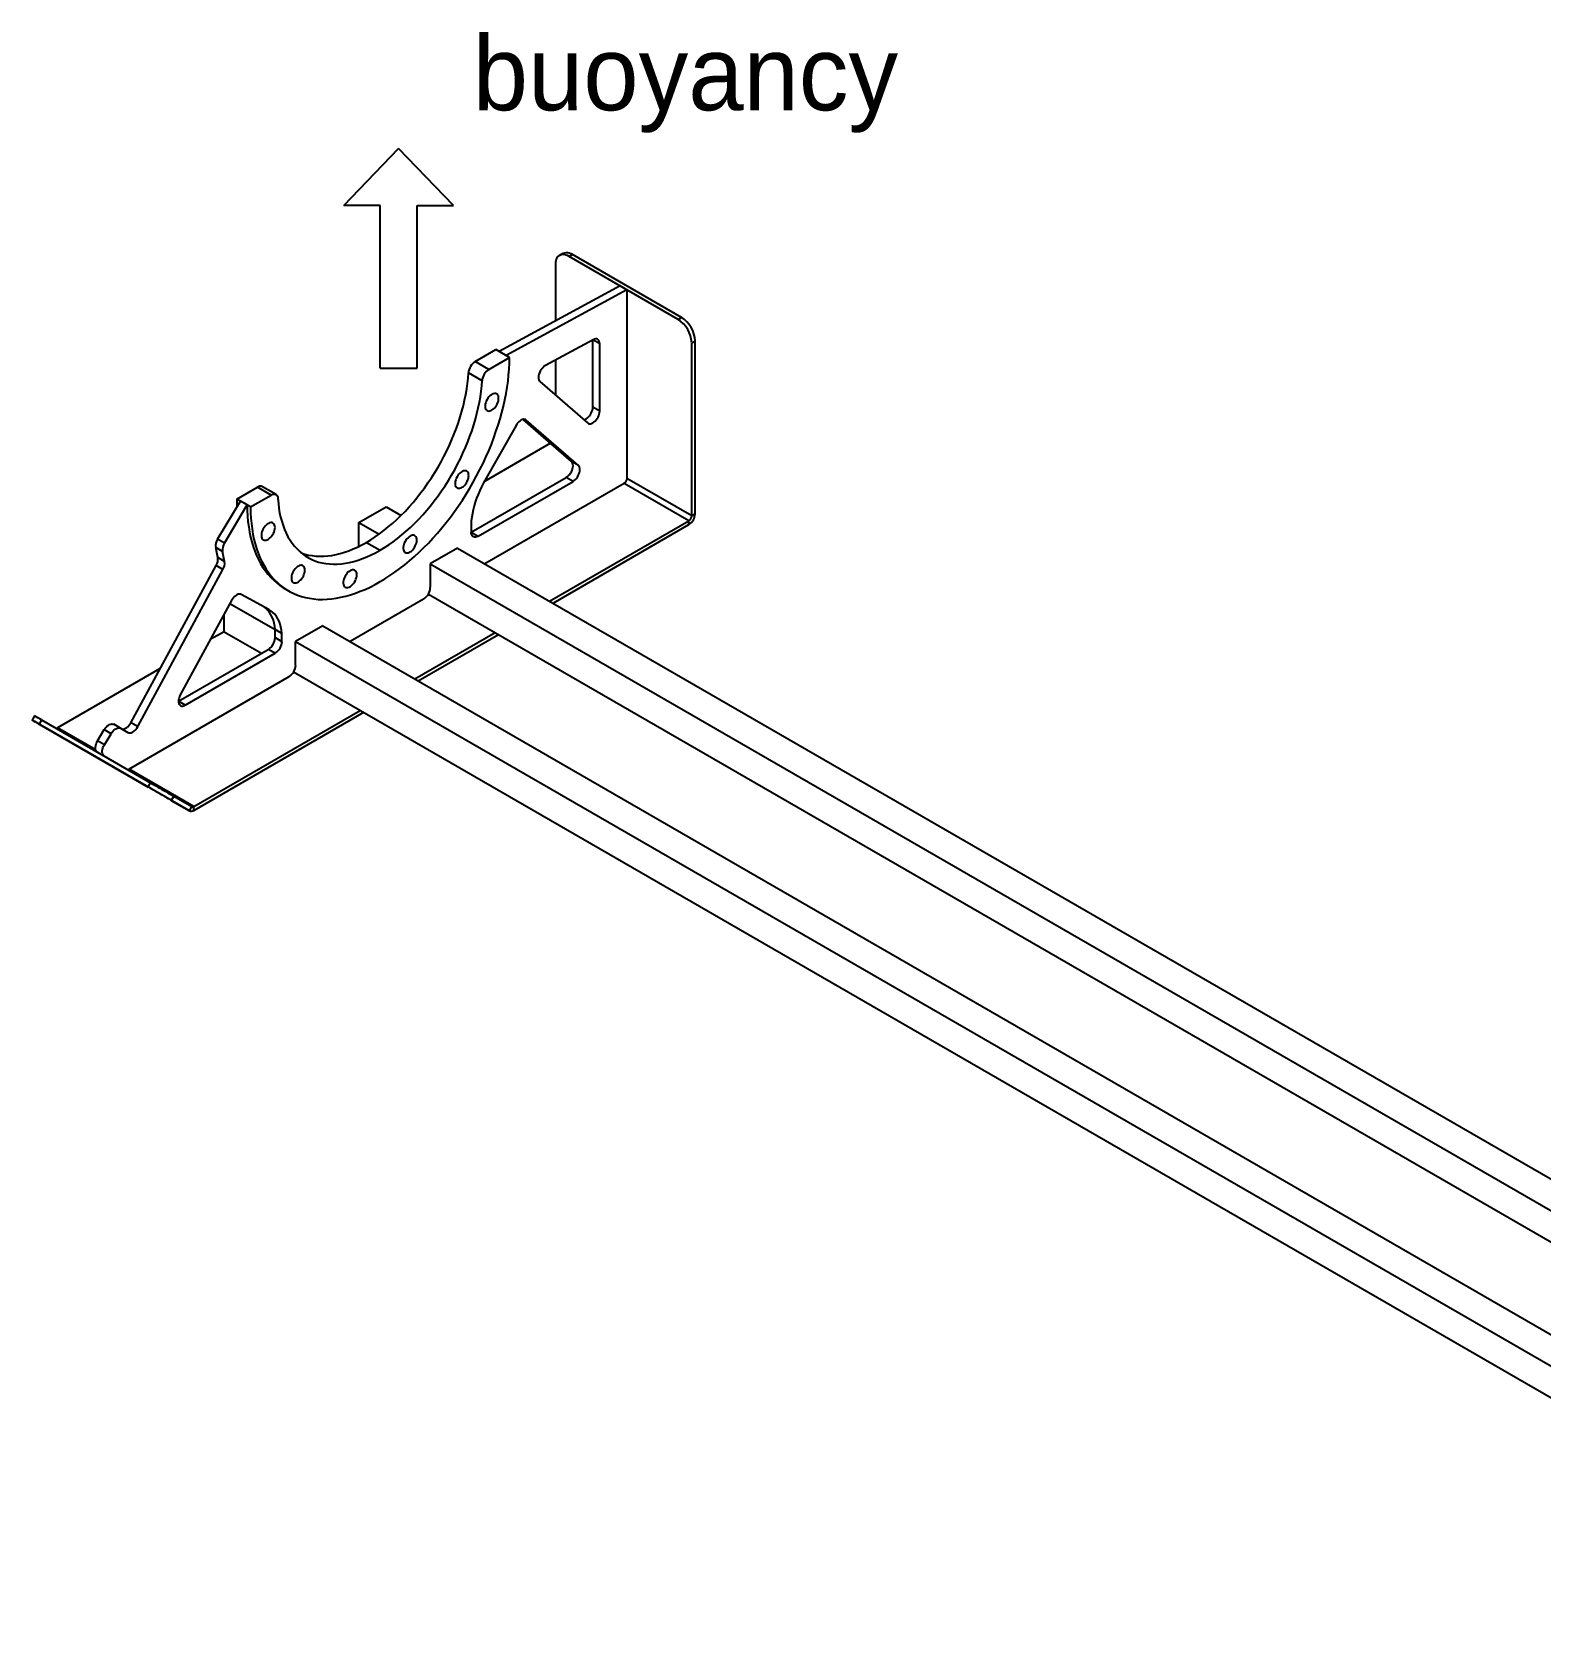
# Model space of a CAD drawing. Header units: inches. Extents: x 0.9 to 37.1, y -8.4 to 11.7.
# Drawn here: x 15.613 to 16.628, y -6.99 to -5.914 of the extents above; entities that cross this region are included whole.
import ezdxf

# ---------------------------------------------------------------- set-up
doc = ezdxf.new("R2010")
doc.units = ezdxf.units.IN
doc.header["$MEASUREMENT"] = 0

# ---------------------------------------------------------------- blocks, each defined once
blk = doc.blocks.new('arrow')
for p, q in [((-0.2219, -0.2307), (0, 0)), ((0.2219, -0.2307), (0, 0)), ((-0.075, -0.2307), (-0.2219, -0.2307)), ((-0.075, -0.8879), (-0.075, -0.2307)), ((0.075, -0.8879), (0.075, -0.2307)), ((0.075, -0.2307), (0.2219, -0.2307)), ((-0.075, -0.8879), (0.075, -0.8879))]:
    blk.add_line(p, q)

msp = doc.modelspace()

# ---------------------------------------------------------------- linework, layer by layer
at = {"color": 7, "linetype": 'Continuous', "lineweight": 25}
for p, q in [((15.9706, -6.0631), (15.9683, -6.0644)), ((15.9771, -6.0637), (15.9748, -6.065)), ((16.0481, -6.1074), (15.9748, -6.065)), ((16.0504, -6.1061), (15.9771, -6.0637)), ((15.9656, -6.0703), (15.9656, -6.1085)), ((16.0092, -6.0849), (15.9278, -6.1291)), ((16.0137, -6.0875), (15.9324, -6.1317)), ((16.0137, -6.0875), (16.0092, -6.0849)), ((16.0137, -6.0875), (16.0137, -6.2144)), ((16.0481, -6.1074), (16.0504, -6.1061)), ((15.9909, -6.1211), (15.9589, -6.1385)), ((15.9954, -6.1238), (15.9908, -6.1212)), ((15.9908, -6.1665), (15.9908, -6.1212)), ((16.0596, -6.1219), (16.0573, -6.1233)), ((16.0596, -6.2382), (16.0596, -6.1219)), ((15.9116, -6.1358), (15.9255, -6.1277)), ((15.9208, -6.1411), (15.9347, -6.133)), ((15.9347, -6.133), (15.9255, -6.1277)), ((15.9324, -6.1317), (15.9278, -6.1291)), ((15.9954, -6.1691), (15.9954, -6.1238)), ((16.0573, -6.2396), (16.0573, -6.1233)), ((15.9162, -6.1487), (15.907, -6.1434)), ((15.9208, -6.1411), (15.9116, -6.1358)), ((15.9656, -6.1349), (15.9656, -6.1583)), ((15.9552, -6.1492), (15.9872, -6.1771)), ((15.9765, -6.2031), (15.9439, -6.1747)), ((15.946, -6.1752), (15.9453, -6.1748)), ((15.9811, -6.2057), (15.946, -6.1752)), ((15.9954, -6.1691), (15.9908, -6.1665)), ((15.9391, -6.1788), (15.9173, -6.2175)), ((15.9623, -6.1907), (15.9179, -6.2164)), ((15.9811, -6.2057), (15.9765, -6.2031)), ((15.9089, -6.2507), (15.9729, -6.2137)), ((15.9135, -6.2533), (15.9775, -6.2164)), ((16.0118, -6.2178), (15.9181, -6.2719)), ((15.9775, -6.2164), (15.9729, -6.2137)), ((16.0554, -6.2429), (16.0118, -6.2178)), ((16.0573, -6.2396), (16.0137, -6.2144)), ((15.7383, -6.2552), (15.7536, -6.2297)), ((15.7513, -6.2283), (15.7652, -6.2203)), ((15.7604, -6.2336), (15.7513, -6.2283)), ((15.7581, -6.2323), (15.7536, -6.2297)), ((15.7604, -6.2336), (15.7743, -6.2256)), ((15.7743, -6.2256), (15.7652, -6.2203)), ((15.7776, -6.2253), (15.7684, -6.22)), ((15.7429, -6.2579), (15.7581, -6.2323)), ((15.8333, -6.2441), (15.8516, -6.2335)), ((15.8516, -6.2335), (15.8617, -6.2393)), ((16.0596, -6.2382), (16.0573, -6.2396)), ((15.8333, -6.2441), (15.8469, -6.2519)), ((15.8333, -6.2602), (15.8333, -6.2441)), ((15.9089, -6.2454), (15.9089, -6.2507)), ((15.9089, -6.2507), (15.9135, -6.2533)), ((15.9617, -6.297), (16.0554, -6.2429)), ((15.964, -6.2983), (16.0554, -6.2455)), ((16.0554, -6.2455), (16.0554, -6.2429)), ((15.7416, -6.2636), (15.737, -6.2609)), ((15.7384, -6.2677), (15.737, -6.2609)), ((15.7429, -6.2579), (15.7383, -6.2552)), ((15.8384, -6.2575), (15.8476, -6.2628)), ((15.8998, -6.2613), (15.8814, -6.2718)), ((15.8998, -6.2613), (16.9702, -6.8792)), ((15.6799, -6.3788), (15.7373, -6.273)), ((15.7419, -6.2757), (15.7373, -6.273)), ((15.743, -6.2704), (15.7384, -6.2677)), ((15.743, -6.2704), (15.7416, -6.2636)), ((15.8814, -6.2718), (16.9597, -6.8943)), ((15.8814, -6.2718), (15.8814, -6.2877)), ((15.6845, -6.3814), (15.7419, -6.2757)), ((15.7727, -6.3026), (15.7542, -6.2926)), ((15.7837, -6.2887), (15.786, -6.29)), ((15.8801, -6.2923), (16.9492, -6.9094)), ((15.7476, -6.2966), (15.7131, -6.3601)), ((15.7465, -6.2986), (15.777, -6.3162)), ((15.8768, -6.2957), (15.8275, -6.3242)), ((15.7426, -6.3176), (15.7426, -6.3058)), ((15.7816, -6.3189), (15.777, -6.3162)), ((15.777, -6.3215), (15.777, -6.3162)), ((15.8091, -6.3136), (15.7908, -6.3242)), ((15.8091, -6.3136), (16.9199, -6.9548)), ((15.7426, -6.3176), (15.7333, -6.3229)), ((15.7426, -6.3176), (15.7679, -6.3321)), ((15.777, -6.3215), (15.7816, -6.3242)), ((15.7816, -6.3242), (15.7816, -6.3189)), ((15.7908, -6.3242), (16.9137, -6.9724)), ((15.7908, -6.3401), (15.7908, -6.3242)), ((15.871, -6.3493), (15.925, -6.3182)), ((15.8733, -6.3506), (15.9273, -6.3195)), ((15.7119, -6.3644), (15.7724, -6.3295)), ((15.7165, -6.367), (15.777, -6.3321)), ((15.777, -6.3321), (15.7724, -6.3295)), ((15.6997, -6.3423), (15.6306, -6.3822)), ((15.7862, -6.348), (15.6787, -6.41)), ((15.7894, -6.3446), (16.9076, -6.9901)), ((15.7165, -6.367), (15.7119, -6.3644)), ((15.615, -6.3742), (15.6134, -6.377)), ((15.6276, -6.3852), (15.6154, -6.3782)), ((15.6197, -6.3769), (15.6181, -6.3797)), ((15.6181, -6.3797), (15.6915, -6.4221)), ((15.6197, -6.3769), (15.6931, -6.4192)), ((15.673, -6.3826), (15.6684, -6.3799)), ((15.6845, -6.3814), (15.6799, -6.3788)), ((15.7223, -6.4352), (15.8343, -6.3705)), ((15.7223, -6.4378), (15.8366, -6.3718)), ((15.7193, -6.4381), (15.6276, -6.3852)), ((15.6563, -6.3971), (15.6306, -6.3822)), ((15.6575, -6.391), (15.662, -6.3835)), ((15.6621, -6.3937), (15.6575, -6.391)), ((15.6666, -6.3862), (15.662, -6.3835)), ((15.6621, -6.3937), (15.6666, -6.3862)), ((15.673, -6.3826), (15.6779, -6.3854)), ((15.7223, -6.4352), (15.6787, -6.41)), ((15.6915, -6.4221), (15.6931, -6.4192)), ((15.7088, -6.4283), (15.7071, -6.4311)), ((15.7071, -6.4311), (15.7193, -6.4381)), ((15.7088, -6.4283), (15.7209, -6.4353)), ((15.7193, -6.4381), (15.7209, -6.4353)), ((15.7223, -6.4378), (15.7223, -6.4352))]:
    msp.add_line(p, q, dxfattribs=at)
at = {"color": 7, "linetype": 'Continuous', "lineweight": 25, "flags": 128}
for points in [[(15.9748, -6.065), (15.9737, -6.0645), (15.9726, -6.0641), (15.9715, -6.0638), (15.9705, -6.0638), (15.9696, -6.0639), (15.9687, -6.0642), (15.9679, -6.0646), (15.9672, -6.0652), (15.9666, -6.066), (15.9662, -6.0669), (15.9659, -6.0679), (15.9657, -6.0691), (15.9656, -6.0703)], [(15.9706, -6.0631), (15.971, -6.0629), (15.9718, -6.0626), (15.9728, -6.0625), (15.9738, -6.0625), (15.9749, -6.0627), (15.9759, -6.0631), (15.9771, -6.0637)], [(15.9954, -6.1238), (15.9953, -6.123), (15.9951, -6.1222), (15.9948, -6.1216), (15.9944, -6.1211), (15.9938, -6.1207), (15.9932, -6.1206), (15.9925, -6.1206), (15.9917, -6.1208), (15.9909, -6.1211)], [(15.7604, -6.2336), (15.7605, -6.2375), (15.7607, -6.2412), (15.761, -6.2448), (15.7615, -6.2484), (15.762, -6.2519), (15.7627, -6.2552), (15.7636, -6.2585), (15.7645, -6.2616), (15.7656, -6.2647), (15.7668, -6.2676), (15.7681, -6.2704), (15.7695, -6.2731), (15.771, -6.2756), (15.7727, -6.278), (15.7744, -6.2802), (15.7763, -6.2824), (15.7783, -6.2843), (15.7803, -6.2862), (15.7825, -6.2878), (15.7848, -6.2893), (15.7871, -6.2907), (15.7896, -6.2919), (15.7921, -6.293), (15.7947, -6.2938), (15.7974, -6.2946), (15.8002, -6.2951), (15.803, -6.2955), (15.8059, -6.2958), (15.8089, -6.2958), (15.8119, -6.2957), (15.815, -6.2955), (15.8181, -6.295), (15.8213, -6.2944), (15.8245, -6.2937), (15.8277, -6.2928), (15.831, -6.2917), (15.8343, -6.2904), (15.8376, -6.2891), (15.8409, -6.2875), (15.8442, -6.2858), (15.8476, -6.2839), (15.8509, -6.2819), (15.8542, -6.2798), (15.8576, -6.2775), (15.8609, -6.2751), (15.8642, -6.2725), (15.8674, -6.2698), (15.8707, -6.267), (15.8739, -6.2641), (15.877, -6.261), (15.8801, -6.2579), (15.8832, -6.2546), (15.8862, -6.2512), (15.8892, -6.2477), (15.8921, -6.2441), (15.8949, -6.2404), (15.8977, -6.2367), (15.9004, -6.2329), (15.903, -6.229), (15.9055, -6.225), (15.908, -6.221), (15.9103, -6.2169), (15.9126, -6.2127), (15.9148, -6.2085), (15.9169, -6.2043), (15.9188, -6.2001), (15.9207, -6.1958), (15.9225, -6.1915), (15.9241, -6.1872), (15.9256, -6.1829), (15.9271, -6.1786), (15.9284, -6.1743), (15.9296, -6.17), (15.9306, -6.1657), (15.9316, -6.1615), (15.9324, -6.1573), (15.9331, -6.1531), (15.9337, -6.149), (15.9341, -6.1449), (15.9344, -6.1409), (15.9346, -6.1369), (15.9347, -6.133)], [(15.8384, -6.2575), (15.8414, -6.2557), (15.8443, -6.2538), (15.8473, -6.2517), (15.8502, -6.2495), (15.8531, -6.2471), (15.856, -6.2447), (15.8588, -6.2421), (15.8616, -6.2394), (15.8644, -6.2366), (15.8671, -6.2336), (15.8698, -6.2306), (15.8724, -6.2275), (15.8749, -6.2242), (15.8774, -6.2209), (15.8798, -6.2175), (15.8821, -6.2141), (15.8844, -6.2105), (15.8866, -6.2069), (15.8886, -6.2033), (15.8906, -6.1996), (15.8925, -6.1959), (15.8943, -6.1921), (15.8959, -6.1883), (15.8975, -6.1845), (15.899, -6.1807), (15.9003, -6.1769), (15.9016, -6.173), (15.9027, -6.1692), (15.9037, -6.1654), (15.9045, -6.1617), (15.9053, -6.1579), (15.9059, -6.1542), (15.9064, -6.1505), (15.9068, -6.1469), (15.907, -6.1434)], [(15.9589, -6.1385), (15.9581, -6.139), (15.9574, -6.1397), (15.9566, -6.1405), (15.9559, -6.1414), (15.9554, -6.1423), (15.9549, -6.1433), (15.9545, -6.1444), (15.9543, -6.1454), (15.9542, -6.1464), (15.9543, -6.1473), (15.9544, -6.1481), (15.9548, -6.1487), (15.9552, -6.1492)], [(15.8476, -6.2628), (15.8505, -6.261), (15.8535, -6.2591), (15.8564, -6.257), (15.8594, -6.2548), (15.8623, -6.2524), (15.8652, -6.25), (15.868, -6.2474), (15.8708, -6.2447), (15.8736, -6.2419), (15.8763, -6.2389), (15.879, -6.2359), (15.8816, -6.2328), (15.8841, -6.2295), (15.8866, -6.2262), (15.889, -6.2228), (15.8913, -6.2194), (15.8936, -6.2158), (15.8957, -6.2122), (15.8978, -6.2086), (15.8998, -6.2049), (15.9017, -6.2012), (15.9034, -6.1974), (15.9051, -6.1936), (15.9067, -6.1898), (15.9081, -6.186), (15.9095, -6.1822), (15.9107, -6.1783), (15.9118, -6.1745), (15.9128, -6.1707), (15.9137, -6.167), (15.9145, -6.1632), (15.9151, -6.1595), (15.9156, -6.1558), (15.916, -6.1522), (15.9162, -6.1487)], [(15.9274, -6.1605), (15.9274, -6.1597), (15.9272, -6.1589), (15.9269, -6.1583), (15.9264, -6.1578), (15.9259, -6.1574), (15.9253, -6.1573), (15.9246, -6.1573), (15.9238, -6.1574), (15.9231, -6.1578), (15.9223, -6.1583), (15.9215, -6.1589), (15.9208, -6.1596), (15.9201, -6.1605), (15.9196, -6.1614), (15.9191, -6.1624), (15.9187, -6.1634), (15.9184, -6.1644), (15.9183, -6.1654), (15.9183, -6.1663), (15.9184, -6.1671), (15.9187, -6.1678), (15.9191, -6.1683), (15.9196, -6.1687), (15.9201, -6.169), (15.9208, -6.1691), (15.9215, -6.169), (15.9223, -6.1688), (15.9231, -6.1683), (15.9238, -6.1678), (15.9246, -6.1671), (15.9253, -6.1663), (15.9259, -6.1654), (15.9264, -6.1644), (15.9269, -6.1634), (15.9272, -6.1624), (15.9274, -6.1615), (15.9274, -6.1605)], [(15.946, -6.1752), (15.9454, -6.1748), (15.9448, -6.1747), (15.9441, -6.1746), (15.9434, -6.1748), (15.9426, -6.1751), (15.9418, -6.1756), (15.9411, -6.1762), (15.9403, -6.177), (15.9397, -6.1778), (15.9391, -6.1788)], [(15.9848, -6.175), (15.9853, -6.1748), (15.9862, -6.1744), (15.987, -6.1739), (15.9877, -6.1732), (15.9885, -6.1724), (15.9891, -6.1715), (15.9897, -6.1705), (15.9902, -6.1695), (15.9905, -6.1685), (15.9907, -6.1674), (15.9908, -6.1665)], [(15.9872, -6.1771), (15.9878, -6.1775), (15.9884, -6.1777), (15.9892, -6.1776), (15.9899, -6.1775), (15.9907, -6.1771), (15.9915, -6.1766), (15.9923, -6.1759), (15.9931, -6.1751), (15.9937, -6.1742), (15.9943, -6.1732), (15.9948, -6.1721), (15.9951, -6.1711), (15.9953, -6.1701), (15.9954, -6.1691)], [(15.9729, -6.2137), (15.9737, -6.2132), (15.9744, -6.2125), (15.9752, -6.2117), (15.9758, -6.2108), (15.9764, -6.2099), (15.9768, -6.2089), (15.9772, -6.2079), (15.9774, -6.2069), (15.9775, -6.2059), (15.9774, -6.205), (15.9772, -6.2042), (15.9769, -6.2036), (15.9765, -6.2031)], [(15.9775, -6.2164), (15.9783, -6.2159), (15.979, -6.2152), (15.9797, -6.2144), (15.9804, -6.2135), (15.981, -6.2125), (15.9814, -6.2115), (15.9818, -6.2105), (15.982, -6.2095), (15.9821, -6.2085), (15.982, -6.2077), (15.9818, -6.2069), (15.9815, -6.2062), (15.9811, -6.2057)], [(15.9073, -6.2125), (15.9072, -6.2117), (15.907, -6.2109), (15.9067, -6.2103), (15.9063, -6.2098), (15.9057, -6.2094), (15.9051, -6.2093), (15.9044, -6.2093), (15.9037, -6.2094), (15.9029, -6.2098), (15.9021, -6.2103), (15.9013, -6.2109), (15.9006, -6.2116), (15.9, -6.2125), (15.8994, -6.2134), (15.8989, -6.2144), (15.8985, -6.2154), (15.8982, -6.2164), (15.8981, -6.2174), (15.8981, -6.2183), (15.8982, -6.2191), (15.8985, -6.2198), (15.8989, -6.2203), (15.8994, -6.2207), (15.9, -6.221), (15.9006, -6.2211), (15.9013, -6.221), (15.9021, -6.2208), (15.9029, -6.2203), (15.9037, -6.2198), (15.9044, -6.2191), (15.9051, -6.2183), (15.9057, -6.2174), (15.9063, -6.2164), (15.9067, -6.2154), (15.907, -6.2144), (15.9072, -6.2135), (15.9073, -6.2125)], [(15.9173, -6.2175), (15.9159, -6.22), (15.9147, -6.2226), (15.9136, -6.2252), (15.9125, -6.2277), (15.9116, -6.2303), (15.9109, -6.2329), (15.9102, -6.2355), (15.9097, -6.238), (15.9093, -6.2405), (15.909, -6.243), (15.9089, -6.2454)], [(15.7513, -6.2283), (15.7513, -6.2322), (15.7514, -6.2333)], [(15.7743, -6.2256), (15.7751, -6.2252), (15.7758, -6.225), (15.7765, -6.225), (15.7772, -6.2251), (15.7777, -6.2254), (15.7782, -6.2258), (15.7786, -6.2264), (15.7788, -6.2271), (15.7789, -6.2279)], [(15.7789, -6.2279), (15.7792, -6.2312), (15.7795, -6.2344), (15.78, -6.2375), (15.7807, -6.2404), (15.7814, -6.2433), (15.7823, -6.2461), (15.7833, -6.2487), (15.7844, -6.2513), (15.7856, -6.2537), (15.787, -6.2559), (15.7884, -6.2581), (15.79, -6.2601), (15.7917, -6.2619), (15.7935, -6.2636), (15.7954, -6.2652), (15.7973, -6.2666), (15.7994, -6.2678), (15.8016, -6.2689), (15.8038, -6.2699), (15.8061, -6.2707), (15.8085, -6.2713), (15.811, -6.2717), (15.8136, -6.272), (15.8162, -6.2721), (15.8188, -6.2721), (15.8216, -6.2719), (15.8243, -6.2715), (15.8271, -6.271), (15.83, -6.2703), (15.8329, -6.2694), (15.8358, -6.2684), (15.8387, -6.2672), (15.8416, -6.2659), (15.8446, -6.2644), (15.8476, -6.2628)], [(15.7581, -6.2323), (15.7582, -6.2361), (15.7584, -6.2399), (15.7587, -6.2435), (15.7592, -6.2471), (15.7597, -6.2505), (15.7604, -6.2539), (15.7613, -6.2572), (15.7622, -6.2603), (15.7633, -6.2634), (15.7645, -6.2663), (15.7658, -6.2691), (15.7672, -6.2717), (15.7687, -6.2743), (15.7704, -6.2767), (15.7721, -6.2789), (15.774, -6.281), (15.776, -6.283), (15.7781, -6.2848), (15.7802, -6.2865), (15.7825, -6.288), (15.7837, -6.2887)], [(15.7769, -6.2475), (15.7768, -6.2466), (15.7766, -6.2458), (15.7763, -6.2452), (15.7758, -6.2447), (15.7753, -6.2444), (15.7747, -6.2442), (15.774, -6.2442), (15.7732, -6.2444), (15.7725, -6.2447), (15.7717, -6.2452), (15.7709, -6.2458), (15.7702, -6.2466), (15.7695, -6.2474), (15.769, -6.2484), (15.7685, -6.2493), (15.7681, -6.2503), (15.7678, -6.2513), (15.7677, -6.2523), (15.7677, -6.2532), (15.7678, -6.254), (15.7681, -6.2547), (15.7685, -6.2553), (15.769, -6.2557), (15.7695, -6.2559), (15.7702, -6.256), (15.7709, -6.2559), (15.7717, -6.2557), (15.7725, -6.2553), (15.7732, -6.2547), (15.774, -6.254), (15.7747, -6.2532), (15.7753, -6.2523), (15.7758, -6.2514), (15.7763, -6.2504), (15.7766, -6.2494), (15.7768, -6.2484), (15.7769, -6.2475)], [(15.9135, -6.2533), (15.9127, -6.2537), (15.9119, -6.2539), (15.9112, -6.2539), (15.9106, -6.2538), (15.91, -6.2535), (15.9095, -6.253), (15.9092, -6.2523), (15.909, -6.2516), (15.9089, -6.2507)], [(15.7946, -6.2646), (15.7946, -6.2646), (15.797, -6.2654), (15.7994, -6.266), (15.8018, -6.2664), (15.8044, -6.2667), (15.807, -6.2668), (15.8097, -6.2668), (15.8124, -6.2666), (15.8151, -6.2662), (15.818, -6.2657), (15.8208, -6.265), (15.8237, -6.2641), (15.8266, -6.2631), (15.8295, -6.2619), (15.8325, -6.2606), (15.8354, -6.2591), (15.8384, -6.2575)], [(15.8723, -6.256), (15.8723, -6.2551), (15.8721, -6.2544), (15.8717, -6.2537), (15.8713, -6.2533), (15.8708, -6.2529), (15.8701, -6.2527), (15.8695, -6.2527), (15.8687, -6.2529), (15.8679, -6.2532), (15.8672, -6.2537), (15.8664, -6.2544), (15.8657, -6.2551), (15.865, -6.256), (15.8644, -6.2569), (15.8639, -6.2579), (15.8636, -6.2589), (15.8633, -6.2599), (15.8632, -6.2608), (15.8632, -6.2617), (15.8633, -6.2625), (15.8636, -6.2632), (15.8639, -6.2638), (15.8644, -6.2642), (15.865, -6.2645), (15.8657, -6.2646), (15.8664, -6.2645), (15.8672, -6.2642), (15.8679, -6.2638), (15.8687, -6.2633), (15.8695, -6.2626), (15.8701, -6.2618), (15.8708, -6.2609), (15.8713, -6.2599), (15.8717, -6.2589), (15.8721, -6.2579), (15.8723, -6.2569), (15.8723, -6.256)], [(15.797, -6.2762), (15.797, -6.2753), (15.7968, -6.2746), (15.7964, -6.2739), (15.796, -6.2734), (15.7955, -6.2731), (15.7948, -6.2729), (15.7942, -6.2729), (15.7934, -6.2731), (15.7926, -6.2734), (15.7919, -6.2739), (15.7911, -6.2745), (15.7904, -6.2753), (15.7897, -6.2761), (15.7891, -6.2771), (15.7886, -6.278), (15.7883, -6.279), (15.788, -6.28), (15.7879, -6.281), (15.7879, -6.2819), (15.788, -6.2827), (15.7883, -6.2834), (15.7886, -6.284), (15.7891, -6.2844), (15.7897, -6.2846), (15.7904, -6.2847), (15.7911, -6.2847), (15.7919, -6.2844), (15.7926, -6.284), (15.7934, -6.2834), (15.7942, -6.2827), (15.7948, -6.2819), (15.7955, -6.281), (15.796, -6.2801), (15.7964, -6.2791), (15.7968, -6.2781), (15.797, -6.2771), (15.797, -6.2762)], [(15.832, -6.2793), (15.8319, -6.2784), (15.8317, -6.2777), (15.8314, -6.277), (15.831, -6.2766), (15.8304, -6.2762), (15.8298, -6.276), (15.8291, -6.276), (15.8284, -6.2762), (15.8276, -6.2765), (15.8268, -6.277), (15.826, -6.2776), (15.8253, -6.2784), (15.8247, -6.2793), (15.8241, -6.2802), (15.8236, -6.2812), (15.8232, -6.2822), (15.823, -6.2832), (15.8228, -6.2841), (15.8228, -6.285), (15.823, -6.2858), (15.8232, -6.2865), (15.8236, -6.2871), (15.8241, -6.2875), (15.8247, -6.2878), (15.8253, -6.2879), (15.826, -6.2878), (15.8268, -6.2875), (15.8276, -6.2871), (15.8284, -6.2866), (15.8291, -6.2859), (15.8298, -6.2851), (15.8304, -6.2842), (15.831, -6.2832), (15.8314, -6.2822), (15.8317, -6.2812), (15.8319, -6.2802), (15.832, -6.2793)], [(15.7542, -6.2926), (15.7536, -6.2923), (15.7529, -6.2923), (15.7521, -6.2924), (15.7513, -6.2928), (15.7505, -6.2933), (15.7497, -6.2939), (15.7489, -6.2947), (15.7482, -6.2956), (15.7476, -6.2966)], [(15.777, -6.3162), (15.7768, -6.314), (15.7763, -6.3118), (15.7758, -6.3098), (15.7751, -6.3079), (15.7742, -6.3062), (15.7732, -6.3046), (15.7721, -6.3032), (15.7709, -6.3019), (15.7698, -6.301)], [(15.7816, -6.3189), (15.7813, -6.3166), (15.7809, -6.3145), (15.7804, -6.3125), (15.7796, -6.3106), (15.7788, -6.3089), (15.7778, -6.3073), (15.7767, -6.3058), (15.7755, -6.3046), (15.7741, -6.3035), (15.7727, -6.3026)], [(15.7131, -6.3601), (15.7126, -6.3612), (15.7123, -6.3622), (15.712, -6.3632), (15.7119, -6.3642), (15.712, -6.3651), (15.7122, -6.3659), (15.7125, -6.3666), (15.713, -6.3671), (15.7135, -6.3675), (15.7142, -6.3676), (15.7149, -6.3676), (15.7157, -6.3674), (15.7165, -6.367)], [(15.6181, -6.3797), (15.6171, -6.3791), (15.6161, -6.3785), (15.6153, -6.3781), (15.6146, -6.3777), (15.614, -6.3774), (15.6137, -6.3771), (15.6134, -6.377), (15.6134, -6.377), (15.6135, -6.377), (15.6137, -6.3772), (15.6141, -6.3774), (15.6147, -6.3777), (15.6154, -6.3782)], [(15.662, -6.3835), (15.6626, -6.3826), (15.6633, -6.3818), (15.664, -6.381), (15.6648, -6.3805), (15.6656, -6.38), (15.6664, -6.3797), (15.6671, -6.3796), (15.6678, -6.3797), (15.6684, -6.3799)], [(15.6734, -6.3828), (15.674, -6.383), (15.6747, -6.3831), (15.6754, -6.3829), (15.6763, -6.3826), (15.6771, -6.3821), (15.6779, -6.3815), (15.6786, -6.3807), (15.6793, -6.3798), (15.6799, -6.3788)], [(15.6574, -6.3987), (15.6569, -6.3982), (15.6565, -6.3977), (15.6562, -6.3969), (15.6561, -6.3961), (15.6561, -6.3952), (15.6563, -6.3941), (15.6566, -6.3931), (15.657, -6.3921), (15.6575, -6.391)], [(15.6666, -6.3862), (15.6672, -6.3853), (15.6679, -6.3844), (15.6686, -6.3837), (15.6694, -6.3831), (15.6702, -6.3827), (15.671, -6.3824), (15.6717, -6.3823), (15.6724, -6.3823), (15.673, -6.3826)], [(15.6779, -6.3854), (15.6785, -6.3857), (15.6793, -6.3857), (15.68, -6.3856), (15.6808, -6.3853), (15.6817, -6.3848), (15.6825, -6.3841), (15.6832, -6.3833), (15.6839, -6.3824), (15.6845, -6.3814)], [(15.662, -6.4013), (15.6615, -6.4009), (15.6611, -6.4003), (15.6608, -6.3996), (15.6607, -6.3987), (15.6607, -6.3978), (15.6609, -6.3968), (15.6611, -6.3958), (15.6616, -6.3947), (15.6621, -6.3937)], [(15.7071, -6.4311), (15.7063, -6.4306), (15.7053, -6.43), (15.7042, -6.4294), (15.7031, -6.4287), (15.7018, -6.428), (15.7005, -6.4273), (15.6992, -6.4265), (15.6978, -6.4257), (15.6965, -6.4249), (15.6952, -6.4242), (15.6939, -6.4234), (15.6926, -6.4227), (15.6915, -6.4221)], [(15.6931, -6.4192), (15.6943, -6.4199), (15.6955, -6.4206), (15.6968, -6.4214), (15.6981, -6.4221), (15.6995, -6.4229), (15.7008, -6.4237), (15.7022, -6.4245), (15.7034, -6.4252), (15.7047, -6.4259), (15.7059, -6.4266), (15.7069, -6.4272), (15.7079, -6.4278), (15.7088, -6.4283)]]:
    msp.add_lwpolyline(points, dxfattribs=at)
at = {"color": 7, "linetype": 'Continuous', "lineweight": 25}
for centre, radius, start, end in [((16.0374, -6.1241), 0.0199, 2.5201, 57.4799), ((16.0397, -6.1228), 0.0199, 2.5202, 57.4798), ((15.917, -6.1442), 0.01, 122.6252, 175.3054), ((15.9262, -6.1495), 0.01, 122.6252, 175.3054), ((16.0096, -6.2142), 0.00419, 302.6055, 357.3945), ((15.7671, -6.2229), 0.0032, 65.0213, 126.2892), ((16.0505, -6.2378), 0.00913, 302.4763, 357.5237), ((16.0531, -6.2394), 0.00419, 302.6055, 357.3945), ((15.7454, -6.2599), 0.00847, 146.7893, 187.1734), ((15.75, -6.2625), 0.00847, 146.7893, 187.1734), ((15.7303, -6.2688), 0.00824, 329.1103, 7.5351), ((15.7348, -6.2715), 0.00824, 329.1103, 7.5351), ((15.8715, -6.2873), 0.00992, 302.4763, 357.5237), ((15.7671, -6.3211), 0.00992, 302.4764, 357.5236), ((15.7717, -6.3237), 0.00992, 302.4763, 357.5237), ((15.7809, -6.3396), 0.00992, 302.4763, 357.5237), ((8.49, -18.7241), 14.2579, 59.99633, 60.01836), ((15.6298, -6.3811), 0.0014, 249.6196, 305.267), ((15.6779, -6.4089), 0.0014, 249.6196, 305.267), ((15.7205, -6.4354), 0.003, 245.686, 305.6182), ((15.7215, -6.4341), 0.00137, 245.686, 305.6182)]:
    msp.add_arc(centre, radius, start, end, dxfattribs=at)

# ---------------------------------------------------------------- block references
at = {"xscale": 0.1665520679459998, "yscale": 0.1665520679459998, "zscale": 0.1665520679459998}
msp.add_blockref('arrow', (15.8601, -5.9923), dxfattribs=at)

# ---------------------------------------------------------------- texts
at = {"insert": (15.91, -5.9167), "char_height": 0.05, "attachment_point": 1}
msp.add_mtext_dynamic_manual_height_columns('buoyancy', width=0.426785, gutter_width=0.689, heights=[0], dxfattribs=at)

doc.saveas('drawing.dxf')
